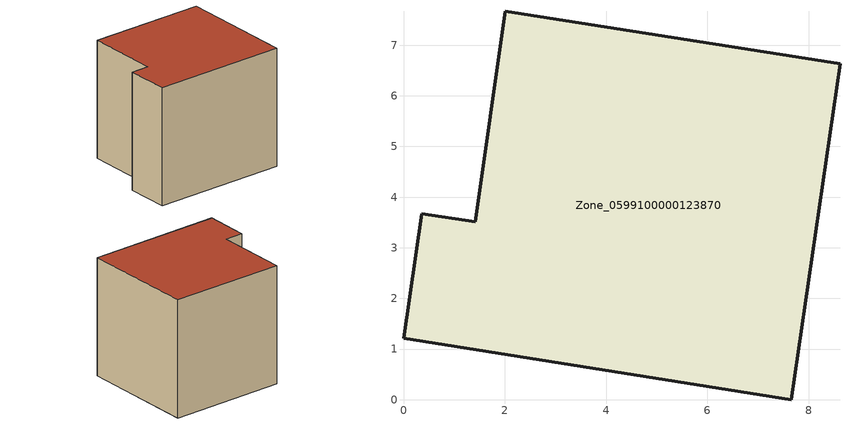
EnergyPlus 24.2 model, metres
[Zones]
Zone_0599100000123870
 floor ground (C_G): 7.65,0 0,1.21 0.36,3.67 1.41,3.52 2.01,7.67 8.62,6.63 z0
 wall outside (C_F): 1.41,3.52 0.36,3.67 0,1.21 7.65,0 8.62,6.63 2.01,7.67 1.41,3.52 z0:6.92
 roof outside (C_R): 8.62,6.63 2.01,7.67 1.41,3.52 0.36,3.67 0,1.21 7.65,0 z6.92
[BUILDING]
Pand.0599100000123870: North Axis=0; Terrain=City; Loads Convergence Tolerance Value=0.04; Temperature Convergence Tolerance Value=0.4; Solar Distribution=FullExterior; Maximum Number of Warmup Days=25; Minimum Number of Warmup Days=1
[Site:Location]
Rotterdam.The.Hague.AP_ZH_NLD Design_Conditions: Latitude=51.96; Longitude=4.45; Time Zone=1; Elevation=-4.5
[SITE:GROUNDTEMPERATURE:BUILDINGSURFACE]
18, 18, 18, 18, 18, 18, 18, 18, 18, 18, 18, 18
[MATERIAL] Thermal Absorptance=0.9; Solar Absorptance=0.7; Visible Absorptance=0.7
Name | Roughness | Thickness | Conductivity | Density | Specific Heat
G.TI.1946 | MediumSmooth | 0.15 | 1 | 540 | 1210
F.TI.1946 | Rough | 0.3 | 0.857143 | 1920 | 840
R.TI.1946 | MediumRough | 0.2 | 0.1 | 1500 | 1000
[CONSTRUCTION]
C_G: G.TI.1946
C_F: F.TI.1946
C_R: R.TI.1946
[ZONE]
Zone_0599100000123870: Type=1; Multiplier=1; Ceiling Height=Autocalculate; Volume=Autocalculate; Floor Area=autocalculate; Part of Total Floor Area=Yes
[ZONEINFILTRATION:DESIGNFLOWRATE]
Infil_Zone_0599100000123870: Zone or ZoneList or Space or SpaceList=Zone_0599100000123870; Schedule=AlwaysOn; Design Flow Rate Calculation Method=Flow/Area; Flow Rate per Floor Area=0.003; Constant Term Coefficient=1; Temperature Term Coefficient=0; Velocity Term Coefficient=0; Velocity Squared Term Coefficient=0
[HVACTEMPLATE:ZONE:IDEALLOADSAIRSYSTEM]
Zone_0599100000123870: Maximum Heating Supply Air Temperature=50; Minimum Cooling Supply Air Temperature=13; Maximum Heating Supply Air Humidity Ratio=0.0156; Minimum Cooling Supply Air Humidity Ratio=0.0077; Heating Limit=NoLimit; Cooling Limit=NoLimit; Dehumidification Control Type=ConstantSensibleHeatRatio; Cooling Sensible Heat Ratio=0.7; Dehumidification Setpoint=60; Humidification Control Type=None; Humidification Setpoint=30; Outdoor Air Method=None; Outdoor Air Flow Rate per Person=0.00944; Outdoor Air Flow Rate per Zone Floor Area=0; Outdoor Air Flow Rate per Zone=0; Demand Controlled Ventilation Type=None; Outdoor Air Economizer Type=NoEconomizer; Heat Recovery Type=None; Sensible Heat Recovery Effectiveness=0.7; Latent Heat Recovery Effectiveness=0.65
[ZONECONTROL:THERMOSTAT]
ThermostatControl_Zone_0599100000123870: Zone or ZoneList=Zone_0599100000123870; Control Type Schedule=DualSetpointControlType; Control 1=Thermostat_Zone_0599100000123870; Temperature Difference Between Cutout And Setpoint=0
[THERMOSTATSETPOINT:DUALSETPOINT]
Thermostat_Zone_0599100000123870: Heating Setpoint Temperature Schedule=HeatingSetpoint_Zone_0599100000123870; Cooling Setpoint Temperature Schedule=CoolingSetpoint_Zone_0599100000123870
[SCHEDULE:COMPACT]
HeatingSetpoint_Zone_0599100000123870: Through: 12/31, For: AllDays, Until: 24:00, 21
CoolingSetpoint_Zone_0599100000123870: Through: 12/31, For: AllDays, Until: 24:00, 24
DualSetpointControlType: Through: 12/31, For: AllDays, Until: 24:00, 4
AlwaysOn: Through: 12/31, For: AllDays, Until: 24:00, 1
